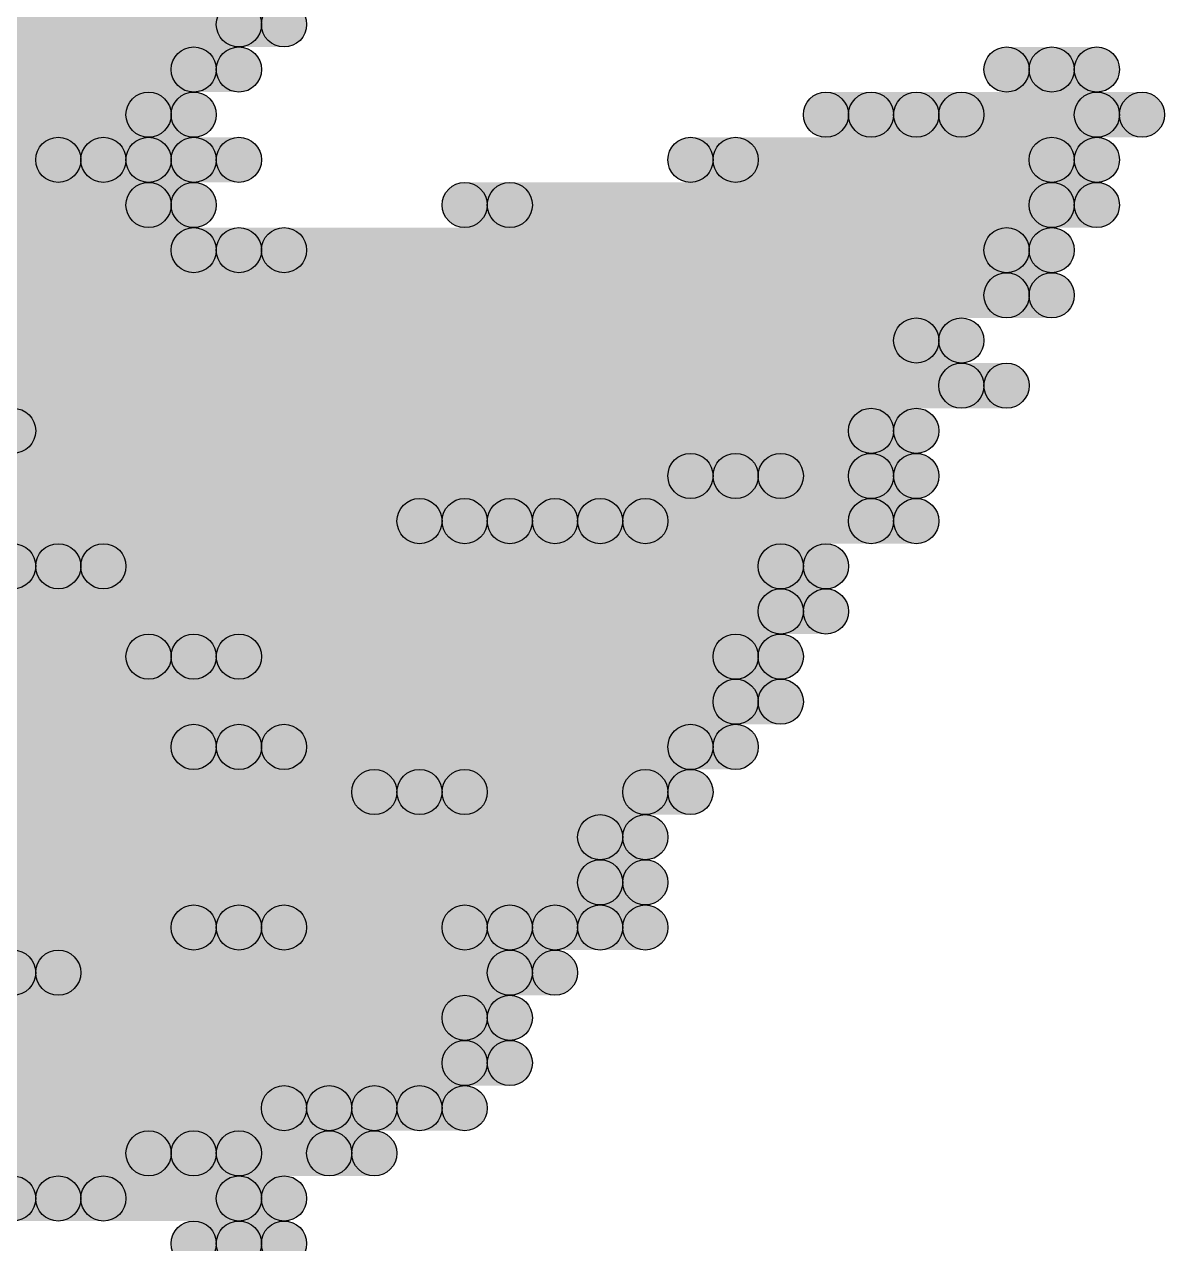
# Model space of a CAD drawing. Header units: millimetres. Extents: x 0 to 137, y 0 to 37.
# Drawn here: x 131.502 to 132.144, y 4.928 to 5.613 of the extents above; entities that cross this region are included whole.
import ezdxf

# ---------------------------------------------------------------- set-up
doc = ezdxf.new("R2010")
doc.units = ezdxf.units.MM
doc.layers.add('TopLayer', color=1, linetype='Continuous')
doc.layers.add('TopSolder', color=216, linetype='Continuous')

msp = doc.modelspace()

# ---------------------------------------------------------------- hatches: boundary and pattern name
at = {"layer": 'TopLayer'}
for points in [[(131.4704, 5.6007), (131.4704, 5.6261), (131.6482, 5.6261), (131.6482, 5.6007)], [(129.8194, 5.5753), (129.8194, 5.6007), (131.6228, 5.6007), (131.6228, 5.5753)], [(132.08, 5.5753), (132.08, 5.6007), (132.1054, 5.6007), (132.1054, 5.5753)], [(131.3434, 5.5499), (131.3434, 5.5753), (131.5974, 5.5753), (131.5974, 5.5499)], [(131.9784, 5.5499), (131.9784, 5.5753), (132.0038, 5.5753), (132.0038, 5.5499)], [(132.0292, 5.5499), (132.0292, 5.5753), (132.1308, 5.5753), (132.1308, 5.5499)], [(130.2258, 5.5245), (130.2258, 5.5499), (131.5466, 5.5499), (131.5466, 5.5245)], [(131.572, 5.5245), (131.572, 5.5499), (131.6228, 5.5499), (131.6228, 5.5245)], [(131.9022, 5.5245), (131.9022, 5.5499), (132.1054, 5.5499), (132.1054, 5.5245)], [(131.0894, 5.4991), (131.0894, 5.5245), (131.5974, 5.5245), (131.5974, 5.4991)], [(131.7752, 5.4991), (131.7752, 5.5245), (132.1054, 5.5245), (132.1054, 5.4991)], [(131.445, 5.4737), (131.445, 5.4991), (131.6228, 5.4991), (131.6228, 5.4737)], [(131.6482, 5.4737), (131.6482, 5.4991), (132.08, 5.4991), (132.08, 5.4737)], [(130.5052, 5.4483), (130.5052, 5.4737), (132.08, 5.4737), (132.08, 5.4483)], [(131.318, 5.4229), (131.318, 5.4483), (132.0292, 5.4483), (132.0292, 5.4229)], [(131.191, 5.3975), (131.191, 5.4229), (132.0546, 5.4229), (132.0546, 5.3975)], [(131.4958, 5.3721), (131.4958, 5.3975), (132.0038, 5.3975), (132.0038, 5.3721)], [(131.3688, 5.3467), (131.3688, 5.3721), (131.9022, 5.3721), (131.9022, 5.3467)], [(131.9276, 5.3467), (131.9276, 5.3721), (132.0038, 5.3721), (132.0038, 5.3467)], [(131.2926, 5.3213), (131.2926, 5.3467), (131.7498, 5.3467), (131.7498, 5.3213)], [(131.7752, 5.3213), (131.7752, 5.3467), (131.826, 5.3467), (131.826, 5.3213)], [(131.8514, 5.3213), (131.8514, 5.3467), (132.0038, 5.3467), (132.0038, 5.3213)], [(130.4036, 5.2959), (130.4036, 5.3213), (131.5212, 5.3213), (131.5212, 5.2959)], [(131.5466, 5.2959), (131.5466, 5.3213), (131.953, 5.3213), (131.953, 5.2959)], [(131.3942, 5.2705), (131.3942, 5.2959), (131.953, 5.2959), (131.953, 5.2705)], [(130.9624, 5.2451), (130.9624, 5.2705), (131.5974, 5.2705), (131.5974, 5.2451)], [(131.6228, 5.2451), (131.6228, 5.2705), (131.9276, 5.2705), (131.9276, 5.2451)], [(131.1656, 5.2197), (131.1656, 5.2451), (131.9276, 5.2451), (131.9276, 5.2197)], [(131.2672, 5.1943), (131.2672, 5.2197), (131.6228, 5.2197), (131.6228, 5.1943)], [(131.6482, 5.1943), (131.6482, 5.2197), (131.9022, 5.2197), (131.9022, 5.1943)], [(131.4704, 5.1689), (131.4704, 5.1943), (131.7244, 5.1943), (131.7244, 5.1689)], [(131.7498, 5.1689), (131.7498, 5.1943), (131.8768, 5.1943), (131.8768, 5.1689)], [(131.3688, 5.1435), (131.3688, 5.1689), (131.8514, 5.1689), (131.8514, 5.1435)], [(130.683, 5.1181), (130.683, 5.1435), (131.8514, 5.1435), (131.8514, 5.1181)], [(131.2672, 5.0927), (131.2672, 5.1181), (131.6228, 5.1181), (131.6228, 5.0927)], [(131.6482, 5.0927), (131.6482, 5.1181), (131.7752, 5.1181), (131.7752, 5.0927)], [(131.8006, 5.0927), (131.8006, 5.1181), (131.8514, 5.1181), (131.8514, 5.0927)], [(131.5212, 5.0673), (131.5212, 5.0927), (131.8006, 5.0927), (131.8006, 5.0673)], [(130.9878, 5.0419), (130.9878, 5.0673), (131.7752, 5.0673), (131.7752, 5.0419)], [(131.3942, 5.0165), (131.3942, 5.0419), (131.7752, 5.0419), (131.7752, 5.0165)], [(131.4196, 4.9911), (131.4196, 5.0165), (131.6736, 5.0165), (131.6736, 4.9911)], [(131.699, 4.9911), (131.699, 5.0165), (131.7498, 5.0165), (131.7498, 4.9911)], [(130.8608, 4.9657), (130.8608, 4.9911), (131.5974, 4.9911), (131.5974, 4.9657)], [(131.6228, 4.9657), (131.6228, 4.9911), (131.699, 4.9911), (131.699, 4.9657)], [(131.2164, 4.9403), (131.2164, 4.9657), (131.5212, 4.9657), (131.5212, 4.9403)], [(131.5466, 4.9403), (131.5466, 4.9657), (131.6482, 4.9657), (131.6482, 4.9403)], [(131.6228, 4.9149), (131.6228, 4.9403), (131.6482, 4.9403), (131.6482, 4.9149)]]:
    msp.add_hatch(color=1, dxfattribs=at).paths.add_polyline_path(points)
h = msp.add_hatch(color=1, dxfattribs=at)
edge = h.paths.add_edge_path()
edge.add_arc((131.6482, 5.6134), 0.0127, 0, 360)
h = msp.add_hatch(color=1, dxfattribs=at)
edge = h.paths.add_edge_path()
edge.add_arc((131.6228, 5.588), 0.0127, 0, 360)
h = msp.add_hatch(color=1, dxfattribs=at)
edge = h.paths.add_edge_path()
edge.add_arc((132.08, 5.588), 0.0127, 0, 360)
h = msp.add_hatch(color=1, dxfattribs=at)
edge = h.paths.add_edge_path()
edge.add_arc((132.1054, 5.588), 0.0127, 0, 360)
h = msp.add_hatch(color=1, dxfattribs=at)
edge = h.paths.add_edge_path()
edge.add_arc((131.5974, 5.5626), 0.0127, 0, 360)
h = msp.add_hatch(color=1, dxfattribs=at)
edge = h.paths.add_edge_path()
edge.add_arc((131.9784, 5.5626), 0.0127, 0, 360)
h = msp.add_hatch(color=1, dxfattribs=at)
edge = h.paths.add_edge_path()
edge.add_arc((132.0038, 5.5626), 0.0127, 0, 360)
h = msp.add_hatch(color=1, dxfattribs=at)
edge = h.paths.add_edge_path()
edge.add_arc((132.0292, 5.5626), 0.0127, 0, 360)
h = msp.add_hatch(color=1, dxfattribs=at)
edge = h.paths.add_edge_path()
edge.add_arc((132.1308, 5.5626), 0.0127, 0, 360)
h = msp.add_hatch(color=1, dxfattribs=at)
edge = h.paths.add_edge_path()
edge.add_arc((131.5466, 5.5372), 0.0127, 0, 360)
h = msp.add_hatch(color=1, dxfattribs=at)
edge = h.paths.add_edge_path()
edge.add_arc((131.572, 5.5372), 0.0127, 0, 360)
h = msp.add_hatch(color=1, dxfattribs=at)
edge = h.paths.add_edge_path()
edge.add_arc((131.6228, 5.5372), 0.0127, 0, 360)
h = msp.add_hatch(color=1, dxfattribs=at)
edge = h.paths.add_edge_path()
edge.add_arc((131.9022, 5.5372), 0.0127, 0, 360)
h = msp.add_hatch(color=1, dxfattribs=at)
edge = h.paths.add_edge_path()
edge.add_arc((132.1054, 5.5372), 0.0127, 0, 360)
h = msp.add_hatch(color=1, dxfattribs=at)
edge = h.paths.add_edge_path()
edge.add_arc((131.5974, 5.5118), 0.0127, 0, 360)
h = msp.add_hatch(color=1, dxfattribs=at)
edge = h.paths.add_edge_path()
edge.add_arc((131.7752, 5.5118), 0.0127, 0, 360)
h = msp.add_hatch(color=1, dxfattribs=at)
edge = h.paths.add_edge_path()
edge.add_arc((132.1054, 5.5118), 0.0127, 0, 360)
h = msp.add_hatch(color=1, dxfattribs=at)
edge = h.paths.add_edge_path()
edge.add_arc((131.6228, 5.4864), 0.0127, 0, 360)
h = msp.add_hatch(color=1, dxfattribs=at)
edge = h.paths.add_edge_path()
edge.add_arc((131.6482, 5.4864), 0.0127, 0, 360)
h = msp.add_hatch(color=1, dxfattribs=at)
edge = h.paths.add_edge_path()
edge.add_arc((132.08, 5.4864), 0.0127, 0, 360)
h = msp.add_hatch(color=1, dxfattribs=at)
edge = h.paths.add_edge_path()
edge.add_arc((132.08, 5.461), 0.0127, 0, 360)
h = msp.add_hatch(color=1, dxfattribs=at)
edge = h.paths.add_edge_path()
edge.add_arc((132.0292, 5.4356), 0.0127, 0, 360)
h = msp.add_hatch(color=1, dxfattribs=at)
edge = h.paths.add_edge_path()
edge.add_arc((132.0546, 5.4102), 0.0127, 0, 360)
h = msp.add_hatch(color=1, dxfattribs=at)
edge = h.paths.add_edge_path()
edge.add_arc((131.4958, 5.3848), 0.0127, 0, 360)
h = msp.add_hatch(color=1, dxfattribs=at)
edge = h.paths.add_edge_path()
edge.add_arc((132.0038, 5.3848), 0.0127, 0, 360)
h = msp.add_hatch(color=1, dxfattribs=at)
edge = h.paths.add_edge_path()
edge.add_arc((131.9022, 5.3594), 0.0127, 0, 360)
h = msp.add_hatch(color=1, dxfattribs=at)
edge = h.paths.add_edge_path()
edge.add_arc((131.9276, 5.3594), 0.0127, 0, 360)
h = msp.add_hatch(color=1, dxfattribs=at)
edge = h.paths.add_edge_path()
edge.add_arc((132.0038, 5.3594), 0.0127, 0, 360)
h = msp.add_hatch(color=1, dxfattribs=at)
edge = h.paths.add_edge_path()
edge.add_arc((131.7498, 5.334), 0.0127, 0, 360)
h = msp.add_hatch(color=1, dxfattribs=at)
edge = h.paths.add_edge_path()
edge.add_arc((131.7752, 5.334), 0.0127, 0, 360)
h = msp.add_hatch(color=1, dxfattribs=at)
edge = h.paths.add_edge_path()
edge.add_arc((131.826, 5.334), 0.0127, 0, 360)
h = msp.add_hatch(color=1, dxfattribs=at)
edge = h.paths.add_edge_path()
edge.add_arc((131.8514, 5.334), 0.0127, 0, 360)
h = msp.add_hatch(color=1, dxfattribs=at)
edge = h.paths.add_edge_path()
edge.add_arc((132.0038, 5.334), 0.0127, 0, 360)
h = msp.add_hatch(color=1, dxfattribs=at)
edge = h.paths.add_edge_path()
edge.add_arc((131.5212, 5.3086), 0.0127, 0, 360)
h = msp.add_hatch(color=1, dxfattribs=at)
edge = h.paths.add_edge_path()
edge.add_arc((131.5466, 5.3086), 0.0127, 0, 360)
h = msp.add_hatch(color=1, dxfattribs=at)
edge = h.paths.add_edge_path()
edge.add_arc((131.953, 5.3086), 0.0127, 0, 360)
h = msp.add_hatch(color=1, dxfattribs=at)
edge = h.paths.add_edge_path()
edge.add_arc((131.953, 5.2832), 0.0127, 0, 360)
h = msp.add_hatch(color=1, dxfattribs=at)
edge = h.paths.add_edge_path()
edge.add_arc((131.5974, 5.2578), 0.0127, 0, 360)
h = msp.add_hatch(color=1, dxfattribs=at)
edge = h.paths.add_edge_path()
edge.add_arc((131.6228, 5.2578), 0.0127, 0, 360)
h = msp.add_hatch(color=1, dxfattribs=at)
edge = h.paths.add_edge_path()
edge.add_arc((131.9276, 5.2578), 0.0127, 0, 360)
h = msp.add_hatch(color=1, dxfattribs=at)
edge = h.paths.add_edge_path()
edge.add_arc((131.9276, 5.2324), 0.0127, 0, 360)
h = msp.add_hatch(color=1, dxfattribs=at)
edge = h.paths.add_edge_path()
edge.add_arc((131.6228, 5.207), 0.0127, 0, 360)
h = msp.add_hatch(color=1, dxfattribs=at)
edge = h.paths.add_edge_path()
edge.add_arc((131.6482, 5.207), 0.0127, 0, 360)
h = msp.add_hatch(color=1, dxfattribs=at)
edge = h.paths.add_edge_path()
edge.add_arc((131.9022, 5.207), 0.0127, 0, 360)
h = msp.add_hatch(color=1, dxfattribs=at)
edge = h.paths.add_edge_path()
edge.add_arc((131.7244, 5.1816), 0.0127, 0, 360)
h = msp.add_hatch(color=1, dxfattribs=at)
edge = h.paths.add_edge_path()
edge.add_arc((131.7498, 5.1816), 0.0127, 0, 360)
h = msp.add_hatch(color=1, dxfattribs=at)
edge = h.paths.add_edge_path()
edge.add_arc((131.8768, 5.1816), 0.0127, 0, 360)
h = msp.add_hatch(color=1, dxfattribs=at)
edge = h.paths.add_edge_path()
edge.add_arc((131.8514, 5.1562), 0.0127, 0, 360)
h = msp.add_hatch(color=1, dxfattribs=at)
edge = h.paths.add_edge_path()
edge.add_arc((131.8514, 5.1308), 0.0127, 0, 360)
h = msp.add_hatch(color=1, dxfattribs=at)
edge = h.paths.add_edge_path()
edge.add_arc((131.6228, 5.1054), 0.0127, 0, 360)
h = msp.add_hatch(color=1, dxfattribs=at)
edge = h.paths.add_edge_path()
edge.add_arc((131.6482, 5.1054), 0.0127, 0, 360)
h = msp.add_hatch(color=1, dxfattribs=at)
edge = h.paths.add_edge_path()
edge.add_arc((131.7752, 5.1054), 0.0127, 0, 360)
h = msp.add_hatch(color=1, dxfattribs=at)
edge = h.paths.add_edge_path()
edge.add_arc((131.8006, 5.1054), 0.0127, 0, 360)
h = msp.add_hatch(color=1, dxfattribs=at)
edge = h.paths.add_edge_path()
edge.add_arc((131.8514, 5.1054), 0.0127, 0, 360)
h = msp.add_hatch(color=1, dxfattribs=at)
edge = h.paths.add_edge_path()
edge.add_arc((131.4958, 5.08), 0.0127, 0, 360)
h = msp.add_hatch(color=1, dxfattribs=at)
edge = h.paths.add_edge_path()
edge.add_arc((131.5212, 5.08), 0.0127, 0, 360)
h = msp.add_hatch(color=1, dxfattribs=at)
edge = h.paths.add_edge_path()
edge.add_arc((131.8006, 5.08), 0.0127, 0, 360)
h = msp.add_hatch(color=1, dxfattribs=at)
edge = h.paths.add_edge_path()
edge.add_arc((131.7752, 5.0546), 0.0127, 0, 360)
h = msp.add_hatch(color=1, dxfattribs=at)
edge = h.paths.add_edge_path()
edge.add_arc((131.7752, 5.0292), 0.0127, 0, 360)
h = msp.add_hatch(color=1, dxfattribs=at)
edge = h.paths.add_edge_path()
edge.add_arc((131.6736, 5.0038), 0.0127, 0, 360)
h = msp.add_hatch(color=1, dxfattribs=at)
edge = h.paths.add_edge_path()
edge.add_arc((131.699, 5.0038), 0.0127, 0, 360)
h = msp.add_hatch(color=1, dxfattribs=at)
edge = h.paths.add_edge_path()
edge.add_arc((131.7498, 5.0038), 0.0127, 0, 360)
h = msp.add_hatch(color=1, dxfattribs=at)
edge = h.paths.add_edge_path()
edge.add_arc((131.5974, 4.9784), 0.0127, 0, 360)
h = msp.add_hatch(color=1, dxfattribs=at)
edge = h.paths.add_edge_path()
edge.add_arc((131.6228, 4.9784), 0.0127, 0, 360)
h = msp.add_hatch(color=1, dxfattribs=at)
edge = h.paths.add_edge_path()
edge.add_arc((131.699, 4.9784), 0.0127, 0, 360)
h = msp.add_hatch(color=1, dxfattribs=at)
edge = h.paths.add_edge_path()
edge.add_arc((131.5212, 4.953), 0.0127, 0, 360)
h = msp.add_hatch(color=1, dxfattribs=at)
edge = h.paths.add_edge_path()
edge.add_arc((131.5466, 4.953), 0.0127, 0, 360)
h = msp.add_hatch(color=1, dxfattribs=at)
edge = h.paths.add_edge_path()
edge.add_arc((131.6482, 4.953), 0.0127, 0, 360)
h = msp.add_hatch(color=1, dxfattribs=at)
edge = h.paths.add_edge_path()
edge.add_arc((131.6228, 4.9276), 0.0127, 0, 360)
h = msp.add_hatch(color=1, dxfattribs=at)
edge = h.paths.add_edge_path()
edge.add_arc((131.6482, 4.9276), 0.0127, 0, 360)
at = {"layer": 'TopSolder'}
for points in [[(131.445, 5.6007), (131.445, 5.6261), (131.6228, 5.6261), (131.6228, 5.6007)], [(129.794, 5.5753), (129.794, 5.6007), (131.5974, 5.6007), (131.5974, 5.5753)], [(132.0546, 5.5753), (132.0546, 5.6007), (132.08, 5.6007), (132.08, 5.5753)], [(131.318, 5.5499), (131.318, 5.5753), (131.572, 5.5753), (131.572, 5.5499)], [(131.953, 5.5499), (131.953, 5.5753), (131.9784, 5.5753), (131.9784, 5.5499)], [(132.0038, 5.5499), (132.0038, 5.5753), (132.1054, 5.5753), (132.1054, 5.5499)], [(130.2004, 5.5245), (130.2004, 5.5499), (131.5212, 5.5499), (131.5212, 5.5245)], [(131.5466, 5.5245), (131.5466, 5.5499), (131.5974, 5.5499), (131.5974, 5.5245)], [(131.8768, 5.5245), (131.8768, 5.5499), (132.08, 5.5499), (132.08, 5.5245)], [(131.064, 5.4991), (131.064, 5.5245), (131.572, 5.5245), (131.572, 5.4991)], [(131.7498, 5.4991), (131.7498, 5.5245), (132.08, 5.5245), (132.08, 5.4991)], [(131.4196, 5.4737), (131.4196, 5.4991), (131.5974, 5.4991), (131.5974, 5.4737)], [(131.6228, 5.4737), (131.6228, 5.4991), (132.0546, 5.4991), (132.0546, 5.4737)], [(130.4798, 5.4483), (130.4798, 5.4737), (132.0546, 5.4737), (132.0546, 5.4483)], [(131.2926, 5.4229), (131.2926, 5.4483), (132.0038, 5.4483), (132.0038, 5.4229)], [(131.1656, 5.3975), (131.1656, 5.4229), (132.0292, 5.4229), (132.0292, 5.3975)], [(131.4704, 5.3721), (131.4704, 5.3975), (131.9784, 5.3975), (131.9784, 5.3721)], [(131.3434, 5.3467), (131.3434, 5.3721), (131.8768, 5.3721), (131.8768, 5.3467)], [(131.9022, 5.3467), (131.9022, 5.3721), (131.9784, 5.3721), (131.9784, 5.3467)], [(131.2672, 5.3213), (131.2672, 5.3467), (131.7244, 5.3467), (131.7244, 5.3213)], [(131.7498, 5.3213), (131.7498, 5.3467), (131.8006, 5.3467), (131.8006, 5.3213)], [(131.826, 5.3213), (131.826, 5.3467), (131.9784, 5.3467), (131.9784, 5.3213)], [(131.5212, 5.2959), (131.5212, 5.3213), (131.9276, 5.3213), (131.9276, 5.2959)], [(131.3688, 5.2705), (131.3688, 5.2959), (131.9276, 5.2959), (131.9276, 5.2705)], [(130.937, 5.2451), (130.937, 5.2705), (131.572, 5.2705), (131.572, 5.2451)], [(131.5974, 5.2451), (131.5974, 5.2705), (131.9022, 5.2705), (131.9022, 5.2451)], [(131.1402, 5.2197), (131.1402, 5.2451), (131.9022, 5.2451), (131.9022, 5.2197)], [(131.2418, 5.1943), (131.2418, 5.2197), (131.5974, 5.2197), (131.5974, 5.1943)], [(131.6228, 5.1943), (131.6228, 5.2197), (131.8768, 5.2197), (131.8768, 5.1943)], [(131.445, 5.1689), (131.445, 5.1943), (131.699, 5.1943), (131.699, 5.1689)], [(131.7244, 5.1689), (131.7244, 5.1943), (131.8514, 5.1943), (131.8514, 5.1689)], [(131.3434, 5.1435), (131.3434, 5.1689), (131.826, 5.1689), (131.826, 5.1435)], [(130.6576, 5.1181), (130.6576, 5.1435), (131.826, 5.1435), (131.826, 5.1181)], [(131.2418, 5.0927), (131.2418, 5.1181), (131.5974, 5.1181), (131.5974, 5.0927)], [(131.6228, 5.0927), (131.6228, 5.1181), (131.7498, 5.1181), (131.7498, 5.0927)], [(131.7752, 5.0927), (131.7752, 5.1181), (131.826, 5.1181), (131.826, 5.0927)], [(131.4958, 5.0673), (131.4958, 5.0927), (131.7752, 5.0927), (131.7752, 5.0673)], [(130.9624, 5.0419), (130.9624, 5.0673), (131.7498, 5.0673), (131.7498, 5.0419)], [(131.3688, 5.0165), (131.3688, 5.0419), (131.7498, 5.0419), (131.7498, 5.0165)], [(131.3942, 4.9911), (131.3942, 5.0165), (131.6482, 5.0165), (131.6482, 4.9911)], [(131.6736, 4.9911), (131.6736, 5.0165), (131.7244, 5.0165), (131.7244, 4.9911)], [(130.8354, 4.9657), (130.8354, 4.9911), (131.572, 4.9911), (131.572, 4.9657)], [(131.5974, 4.9657), (131.5974, 4.9911), (131.6736, 4.9911), (131.6736, 4.9657)], [(131.5212, 4.9403), (131.5212, 4.9657), (131.6228, 4.9657), (131.6228, 4.9403)], [(131.5974, 4.9149), (131.5974, 4.9403), (131.6228, 4.9403), (131.6228, 4.9149)]]:
    msp.add_hatch(color=216, dxfattribs=at).paths.add_polyline_path(points)
h = msp.add_hatch(color=216, dxfattribs=at)
edge = h.paths.add_edge_path()
edge.add_arc((131.6228, 5.6134), 0.0127, 0, 360)
h = msp.add_hatch(color=216, dxfattribs=at)
edge = h.paths.add_edge_path()
edge.add_arc((131.5974, 5.588), 0.0127, 0, 360)
h = msp.add_hatch(color=216, dxfattribs=at)
edge = h.paths.add_edge_path()
edge.add_arc((132.0546, 5.588), 0.0127, 0, 360)
h = msp.add_hatch(color=216, dxfattribs=at)
edge = h.paths.add_edge_path()
edge.add_arc((132.08, 5.588), 0.0127, 0, 360)
h = msp.add_hatch(color=216, dxfattribs=at)
edge = h.paths.add_edge_path()
edge.add_arc((131.572, 5.5626), 0.0127, 0, 360)
h = msp.add_hatch(color=216, dxfattribs=at)
edge = h.paths.add_edge_path()
edge.add_arc((131.953, 5.5626), 0.0127, 0, 360)
h = msp.add_hatch(color=216, dxfattribs=at)
edge = h.paths.add_edge_path()
edge.add_arc((131.9784, 5.5626), 0.0127, 0, 360)
h = msp.add_hatch(color=216, dxfattribs=at)
edge = h.paths.add_edge_path()
edge.add_arc((132.0038, 5.5626), 0.0127, 0, 360)
h = msp.add_hatch(color=216, dxfattribs=at)
edge = h.paths.add_edge_path()
edge.add_arc((132.1054, 5.5626), 0.0127, 0, 360)
h = msp.add_hatch(color=216, dxfattribs=at)
edge = h.paths.add_edge_path()
edge.add_arc((131.5212, 5.5372), 0.0127, 0, 360)
h = msp.add_hatch(color=216, dxfattribs=at)
edge = h.paths.add_edge_path()
edge.add_arc((131.5466, 5.5372), 0.0127, 0, 360)
h = msp.add_hatch(color=216, dxfattribs=at)
edge = h.paths.add_edge_path()
edge.add_arc((131.5974, 5.5372), 0.0127, 0, 360)
h = msp.add_hatch(color=216, dxfattribs=at)
edge = h.paths.add_edge_path()
edge.add_arc((131.8768, 5.5372), 0.0127, 0, 360)
h = msp.add_hatch(color=216, dxfattribs=at)
edge = h.paths.add_edge_path()
edge.add_arc((132.08, 5.5372), 0.0127, 0, 360)
h = msp.add_hatch(color=216, dxfattribs=at)
edge = h.paths.add_edge_path()
edge.add_arc((131.572, 5.5118), 0.0127, 0, 360)
h = msp.add_hatch(color=216, dxfattribs=at)
edge = h.paths.add_edge_path()
edge.add_arc((131.7498, 5.5118), 0.0127, 0, 360)
h = msp.add_hatch(color=216, dxfattribs=at)
edge = h.paths.add_edge_path()
edge.add_arc((132.08, 5.5118), 0.0127, 0, 360)
h = msp.add_hatch(color=216, dxfattribs=at)
edge = h.paths.add_edge_path()
edge.add_arc((131.5974, 5.4864), 0.0127, 0, 360)
h = msp.add_hatch(color=216, dxfattribs=at)
edge = h.paths.add_edge_path()
edge.add_arc((131.6228, 5.4864), 0.0127, 0, 360)
h = msp.add_hatch(color=216, dxfattribs=at)
edge = h.paths.add_edge_path()
edge.add_arc((132.0546, 5.4864), 0.0127, 0, 360)
h = msp.add_hatch(color=216, dxfattribs=at)
edge = h.paths.add_edge_path()
edge.add_arc((132.0546, 5.461), 0.0127, 0, 360)
h = msp.add_hatch(color=216, dxfattribs=at)
edge = h.paths.add_edge_path()
edge.add_arc((132.0038, 5.4356), 0.0127, 0, 360)
h = msp.add_hatch(color=216, dxfattribs=at)
edge = h.paths.add_edge_path()
edge.add_arc((132.0292, 5.4102), 0.0127, 0, 360)
h = msp.add_hatch(color=216, dxfattribs=at)
edge = h.paths.add_edge_path()
edge.add_arc((131.9784, 5.3848), 0.0127, 0, 360)
h = msp.add_hatch(color=216, dxfattribs=at)
edge = h.paths.add_edge_path()
edge.add_arc((131.8768, 5.3594), 0.0127, 0, 360)
h = msp.add_hatch(color=216, dxfattribs=at)
edge = h.paths.add_edge_path()
edge.add_arc((131.9022, 5.3594), 0.0127, 0, 360)
h = msp.add_hatch(color=216, dxfattribs=at)
edge = h.paths.add_edge_path()
edge.add_arc((131.9784, 5.3594), 0.0127, 0, 360)
h = msp.add_hatch(color=216, dxfattribs=at)
edge = h.paths.add_edge_path()
edge.add_arc((131.7244, 5.334), 0.0127, 0, 360)
h = msp.add_hatch(color=216, dxfattribs=at)
edge = h.paths.add_edge_path()
edge.add_arc((131.7498, 5.334), 0.0127, 0, 360)
h = msp.add_hatch(color=216, dxfattribs=at)
edge = h.paths.add_edge_path()
edge.add_arc((131.8006, 5.334), 0.0127, 0, 360)
h = msp.add_hatch(color=216, dxfattribs=at)
edge = h.paths.add_edge_path()
edge.add_arc((131.826, 5.334), 0.0127, 0, 360)
h = msp.add_hatch(color=216, dxfattribs=at)
edge = h.paths.add_edge_path()
edge.add_arc((131.9784, 5.334), 0.0127, 0, 360)
h = msp.add_hatch(color=216, dxfattribs=at)
edge = h.paths.add_edge_path()
edge.add_arc((131.4958, 5.3086), 0.0127, 0, 360)
h = msp.add_hatch(color=216, dxfattribs=at)
edge = h.paths.add_edge_path()
edge.add_arc((131.5212, 5.3086), 0.0127, 0, 360)
h = msp.add_hatch(color=216, dxfattribs=at)
edge = h.paths.add_edge_path()
edge.add_arc((131.9276, 5.3086), 0.0127, 0, 360)
h = msp.add_hatch(color=216, dxfattribs=at)
edge = h.paths.add_edge_path()
edge.add_arc((131.9276, 5.2832), 0.0127, 0, 360)
h = msp.add_hatch(color=216, dxfattribs=at)
edge = h.paths.add_edge_path()
edge.add_arc((131.572, 5.2578), 0.0127, 0, 360)
h = msp.add_hatch(color=216, dxfattribs=at)
edge = h.paths.add_edge_path()
edge.add_arc((131.5974, 5.2578), 0.0127, 0, 360)
h = msp.add_hatch(color=216, dxfattribs=at)
edge = h.paths.add_edge_path()
edge.add_arc((131.9022, 5.2578), 0.0127, 0, 360)
h = msp.add_hatch(color=216, dxfattribs=at)
edge = h.paths.add_edge_path()
edge.add_arc((131.9022, 5.2324), 0.0127, 0, 360)
h = msp.add_hatch(color=216, dxfattribs=at)
edge = h.paths.add_edge_path()
edge.add_arc((131.5974, 5.207), 0.0127, 0, 360)
h = msp.add_hatch(color=216, dxfattribs=at)
edge = h.paths.add_edge_path()
edge.add_arc((131.6228, 5.207), 0.0127, 0, 360)
h = msp.add_hatch(color=216, dxfattribs=at)
edge = h.paths.add_edge_path()
edge.add_arc((131.8768, 5.207), 0.0127, 0, 360)
h = msp.add_hatch(color=216, dxfattribs=at)
edge = h.paths.add_edge_path()
edge.add_arc((131.699, 5.1816), 0.0127, 0, 360)
h = msp.add_hatch(color=216, dxfattribs=at)
edge = h.paths.add_edge_path()
edge.add_arc((131.7244, 5.1816), 0.0127, 0, 360)
h = msp.add_hatch(color=216, dxfattribs=at)
edge = h.paths.add_edge_path()
edge.add_arc((131.8514, 5.1816), 0.0127, 0, 360)
h = msp.add_hatch(color=216, dxfattribs=at)
edge = h.paths.add_edge_path()
edge.add_arc((131.826, 5.1562), 0.0127, 0, 360)
h = msp.add_hatch(color=216, dxfattribs=at)
edge = h.paths.add_edge_path()
edge.add_arc((131.826, 5.1308), 0.0127, 0, 360)
h = msp.add_hatch(color=216, dxfattribs=at)
edge = h.paths.add_edge_path()
edge.add_arc((131.5974, 5.1054), 0.0127, 0, 360)
h = msp.add_hatch(color=216, dxfattribs=at)
edge = h.paths.add_edge_path()
edge.add_arc((131.6228, 5.1054), 0.0127, 0, 360)
h = msp.add_hatch(color=216, dxfattribs=at)
edge = h.paths.add_edge_path()
edge.add_arc((131.7498, 5.1054), 0.0127, 0, 360)
h = msp.add_hatch(color=216, dxfattribs=at)
edge = h.paths.add_edge_path()
edge.add_arc((131.7752, 5.1054), 0.0127, 0, 360)
h = msp.add_hatch(color=216, dxfattribs=at)
edge = h.paths.add_edge_path()
edge.add_arc((131.826, 5.1054), 0.0127, 0, 360)
h = msp.add_hatch(color=216, dxfattribs=at)
edge = h.paths.add_edge_path()
edge.add_arc((131.4958, 5.08), 0.0127, 0, 360)
h = msp.add_hatch(color=216, dxfattribs=at)
edge = h.paths.add_edge_path()
edge.add_arc((131.7752, 5.08), 0.0127, 0, 360)
h = msp.add_hatch(color=216, dxfattribs=at)
edge = h.paths.add_edge_path()
edge.add_arc((131.7498, 5.0546), 0.0127, 0, 360)
h = msp.add_hatch(color=216, dxfattribs=at)
edge = h.paths.add_edge_path()
edge.add_arc((131.7498, 5.0292), 0.0127, 0, 360)
h = msp.add_hatch(color=216, dxfattribs=at)
edge = h.paths.add_edge_path()
edge.add_arc((131.6482, 5.0038), 0.0127, 0, 360)
h = msp.add_hatch(color=216, dxfattribs=at)
edge = h.paths.add_edge_path()
edge.add_arc((131.6736, 5.0038), 0.0127, 0, 360)
h = msp.add_hatch(color=216, dxfattribs=at)
edge = h.paths.add_edge_path()
edge.add_arc((131.7244, 5.0038), 0.0127, 0, 360)
h = msp.add_hatch(color=216, dxfattribs=at)
edge = h.paths.add_edge_path()
edge.add_arc((131.572, 4.9784), 0.0127, 0, 360)
h = msp.add_hatch(color=216, dxfattribs=at)
edge = h.paths.add_edge_path()
edge.add_arc((131.5974, 4.9784), 0.0127, 0, 360)
h = msp.add_hatch(color=216, dxfattribs=at)
edge = h.paths.add_edge_path()
edge.add_arc((131.6736, 4.9784), 0.0127, 0, 360)
h = msp.add_hatch(color=216, dxfattribs=at)
edge = h.paths.add_edge_path()
edge.add_arc((131.4958, 4.953), 0.0127, 0, 360)
h = msp.add_hatch(color=216, dxfattribs=at)
edge = h.paths.add_edge_path()
edge.add_arc((131.5212, 4.953), 0.0127, 0, 360)
h = msp.add_hatch(color=216, dxfattribs=at)
edge = h.paths.add_edge_path()
edge.add_arc((131.6228, 4.953), 0.0127, 0, 360)
h = msp.add_hatch(color=216, dxfattribs=at)
edge = h.paths.add_edge_path()
edge.add_arc((131.5974, 4.9276), 0.0127, 0, 360)
h = msp.add_hatch(color=216, dxfattribs=at)
edge = h.paths.add_edge_path()
edge.add_arc((131.6228, 4.9276), 0.0127, 0, 360)

# ---------------------------------------------------------------- linework, layer by layer
at = {"layer": 'TopLayer'}
for centre in [(131.6482, 5.6134), (131.6228, 5.588), (132.08, 5.588), (132.1054, 5.588), (131.5974, 5.5626), (131.9784, 5.5626), (132.0038, 5.5626), (132.0292, 5.5626), (132.1308, 5.5626), (131.5466, 5.5372), (131.572, 5.5372), (131.6228, 5.5372), (131.9022, 5.5372), (132.1054, 5.5372), (131.5974, 5.5118), (131.7752, 5.5118), (132.1054, 5.5118), (131.6228, 5.4864), (131.6482, 5.4864), (132.08, 5.4864), (132.08, 5.461), (132.0292, 5.4356), (132.0546, 5.4102), (131.4958, 5.3848), (132.0038, 5.3848), (131.9022, 5.3594), (131.9276, 5.3594), (132.0038, 5.3594), (131.7498, 5.334), (131.7752, 5.334), (131.826, 5.334), (131.8514, 5.334), (132.0038, 5.334), (131.5212, 5.3086), (131.5466, 5.3086), (131.953, 5.3086), (131.953, 5.2832), (131.5974, 5.2578), (131.6228, 5.2578), (131.9276, 5.2578), (131.9276, 5.2324), (131.6228, 5.207), (131.6482, 5.207), (131.9022, 5.207), (131.7244, 5.1816), (131.7498, 5.1816), (131.8768, 5.1816), (131.8514, 5.1562), (131.8514, 5.1308), (131.6228, 5.1054), (131.6482, 5.1054), (131.7752, 5.1054), (131.8006, 5.1054), (131.8514, 5.1054), (131.4958, 5.08), (131.5212, 5.08), (131.8006, 5.08), (131.7752, 5.0546), (131.7752, 5.0292), (131.6736, 5.0038), (131.699, 5.0038), (131.7498, 5.0038), (131.5974, 4.9784), (131.6228, 4.9784), (131.699, 4.9784), (131.5212, 4.953), (131.5466, 4.953), (131.6482, 4.953), (131.6228, 4.9276), (131.6482, 4.9276)]:
    msp.add_circle(centre, 0.0127, dxfattribs=at)
at = {"layer": 'TopSolder'}
for centre in [(131.6228, 5.6134), (131.5974, 5.588), (132.0546, 5.588), (132.08, 5.588), (131.572, 5.5626), (131.953, 5.5626), (131.9784, 5.5626), (132.0038, 5.5626), (132.1054, 5.5626), (131.5212, 5.5372), (131.5466, 5.5372), (131.5974, 5.5372), (131.8768, 5.5372), (132.08, 5.5372), (131.572, 5.5118), (131.7498, 5.5118), (132.08, 5.5118), (131.5974, 5.4864), (131.6228, 5.4864), (132.0546, 5.4864), (132.0546, 5.461), (132.0038, 5.4356), (132.0292, 5.4102), (131.9784, 5.3848), (131.8768, 5.3594), (131.9022, 5.3594), (131.9784, 5.3594), (131.7244, 5.334), (131.7498, 5.334), (131.8006, 5.334), (131.826, 5.334), (131.9784, 5.334), (131.4958, 5.3086), (131.5212, 5.3086), (131.9276, 5.3086), (131.9276, 5.2832), (131.572, 5.2578), (131.5974, 5.2578), (131.9022, 5.2578), (131.9022, 5.2324), (131.5974, 5.207), (131.6228, 5.207), (131.8768, 5.207), (131.699, 5.1816), (131.7244, 5.1816), (131.8514, 5.1816), (131.826, 5.1562), (131.826, 5.1308), (131.5974, 5.1054), (131.6228, 5.1054), (131.7498, 5.1054), (131.7752, 5.1054), (131.826, 5.1054), (131.4958, 5.08), (131.7752, 5.08), (131.7498, 5.0546), (131.7498, 5.0292), (131.6482, 5.0038), (131.6736, 5.0038), (131.7244, 5.0038), (131.572, 4.9784), (131.5974, 4.9784), (131.6736, 4.9784), (131.4958, 4.953), (131.5212, 4.953), (131.6228, 4.953), (131.5974, 4.9276), (131.6228, 4.9276)]:
    msp.add_circle(centre, 0.0127, dxfattribs=at)

doc.saveas('drawing.dxf')
